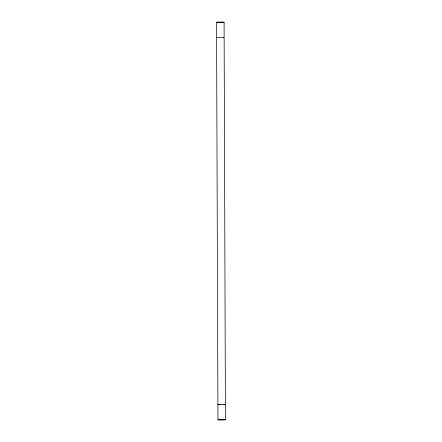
<?xml version="1.0" encoding="UTF-8"?>
<svg xmlns="http://www.w3.org/2000/svg" width="442" height="442" viewBox="0 0 442 442"><rect width="100%" height="100%" fill="white"/><g stroke="black" fill="none" stroke-linecap="round" stroke-linejoin="round"><path stroke-width="0.66" d="M216.541 22.222L224.088 22.177L225.448 419.778L222.055 419.9L217.956 419.823L216.541 22.222L224.088 22.177M223.315 37.548L216.563 37.515L216.923 37.465M218.226 404.48L217.84 404.529L218.58 404.574M225.359 404.513L225.177 404.463M217.956 419.823L225.448 419.778M225.072 404.535L225.42 404.513M223.287 37.548L223.917 37.443M224.547 404.563L225.127 404.541M224.597 404.563L222.961 404.596M222.983 404.596L220.055 404.607M219.21 404.596L220.083 404.601M218.53 404.579L219.254 404.59"/></g></svg>
